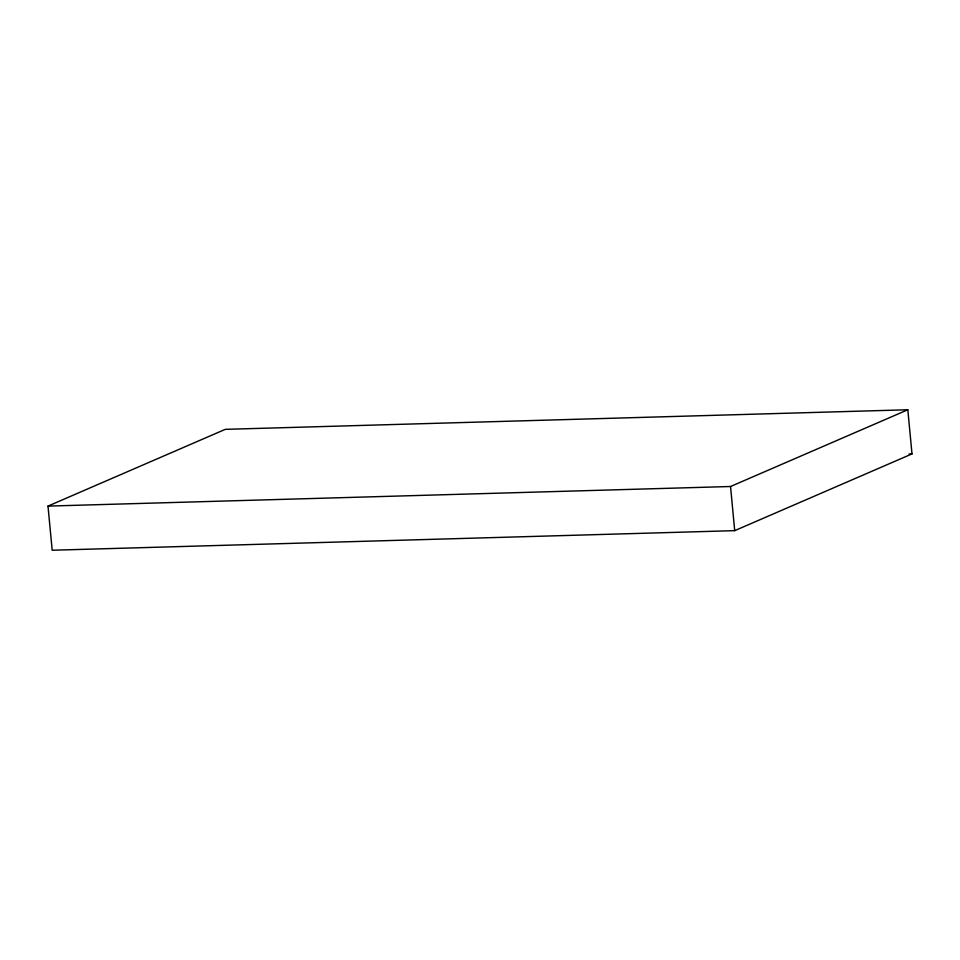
<?xml version="1.0" encoding="UTF-8"?>
<svg xmlns="http://www.w3.org/2000/svg" width="960" height="960" viewBox="0 0 960 960"><rect width="100%" height="100%" fill="white"/><g stroke="black" fill="none" stroke-linecap="round" stroke-linejoin="round"><path stroke-width="1.44" d="M48 506.1L225.288 429.348L907.824 409.764L912 453.9L734.712 530.652L52.176 550.236L48 506.1L730.536 486.504L907.824 409.764M909.012 453.996L912 453.9M730.536 486.504L734.712 530.652"/></g></svg>
